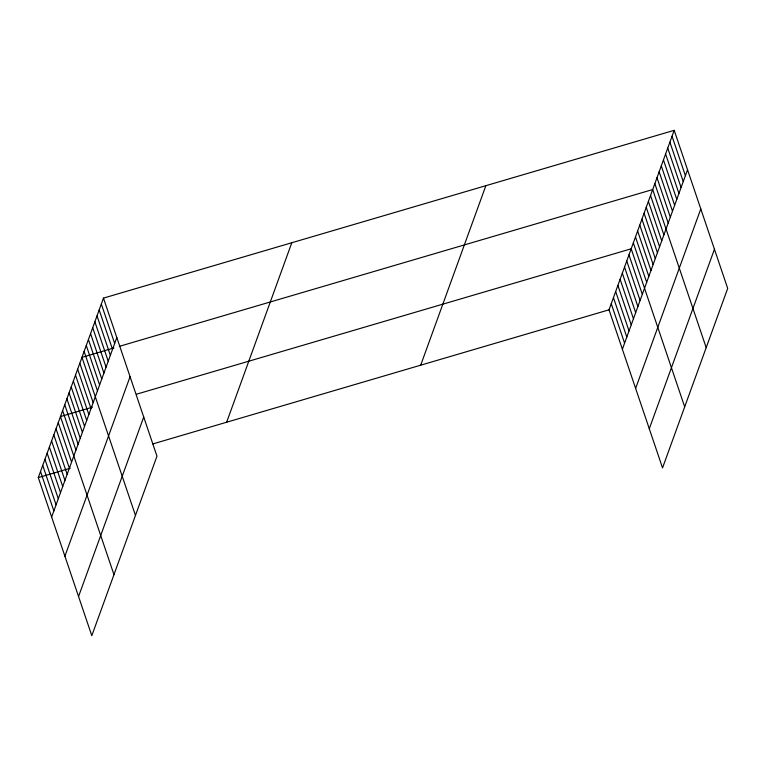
<?xml version="1.0" encoding="UTF-8"?>
<svg xmlns="http://www.w3.org/2000/svg" width="766" height="766" viewBox="0 0 766 766"><rect width="100%" height="100%" fill="white"/><g stroke="black" fill="none" stroke-linecap="round" stroke-linejoin="round"><path stroke-width="1.15" d="M103.467 298.108L156.973 456.182L91.805 635.675L38.3 477.601L103.467 298.108L674.195 130.325L727.7 288.399L662.533 467.892L609.027 309.818L674.195 130.325M51.648 517.031L116.815 337.538M64.899 556.183L130.067 376.69M78.553 596.523L143.721 417.03M226.64 422.238L291.808 242.736M420.687 365.19L485.855 185.698M622.375 349.258L687.542 169.755M635.627 388.4L700.794 208.907M649.281 428.74L714.448 249.247M113.904 347.955L81.962 357.339L135.467 515.413M119.41 346.328L652.689 189.556L706.195 347.63M92.399 407.186L60.457 416.58L113.962 574.644M136.453 394.231L631.184 248.797L684.689 406.861M38.3 477.601L70.242 468.218M152.846 443.926L609.027 309.818M672.05 136.252L685.388 175.682M669.896 142.17L683.243 181.599M667.741 148.097L681.089 187.526M665.597 154.023L678.944 193.453M663.442 159.941L676.79 199.371M661.288 165.868L674.635 205.298M659.143 171.785L672.491 211.215M656.989 177.712L670.336 217.142M654.844 183.639L668.191 223.069M650.535 195.483L663.883 234.913M648.39 201.41L661.738 240.84M646.236 207.327L659.583 246.757M644.091 213.254L657.429 252.684M641.937 219.181L655.284 258.611M639.782 225.099L653.13 264.529M637.638 231.026L650.985 270.455M635.483 236.943L648.831 276.373M633.338 242.87L646.676 282.3M628.963 254.896L642.31 294.326M626.751 260.995L640.098 300.425M624.539 267.104L637.887 306.534M622.318 273.203L635.665 312.633M620.106 279.312L633.453 318.742M617.884 285.412L631.232 324.841M615.673 291.511L629.02 330.941M613.461 297.62L626.799 337.05M611.239 303.719L624.587 343.149M101.323 304.025L114.67 343.465M99.168 309.952L112.516 349.382M97.023 315.879L110.361 355.309M94.869 321.797L108.217 361.226M92.715 327.724L106.062 367.153M90.57 333.65L103.917 373.08M88.416 339.568L101.763 378.998M86.271 345.495L99.609 384.925M84.116 351.422L97.464 390.851M79.817 363.266L93.165 402.696M77.663 369.183L91.01 408.613M75.508 375.11L88.856 414.54M73.364 381.037L86.711 420.467M71.209 386.954L84.557 426.384M69.064 392.881L82.412 432.311M66.91 398.808L80.258 438.238M64.756 404.726L78.103 444.156M62.611 410.653L75.958 450.082M58.245 422.679L71.592 462.109M56.023 428.778L69.371 468.208M53.812 434.887L67.159 474.317M51.6 440.986L64.938 480.416M49.378 447.085L62.726 486.515M47.166 453.194L60.514 492.624M44.945 459.294L58.293 498.723M42.733 465.402L56.081 504.832M40.512 471.502L53.859 510.932"/></g></svg>
